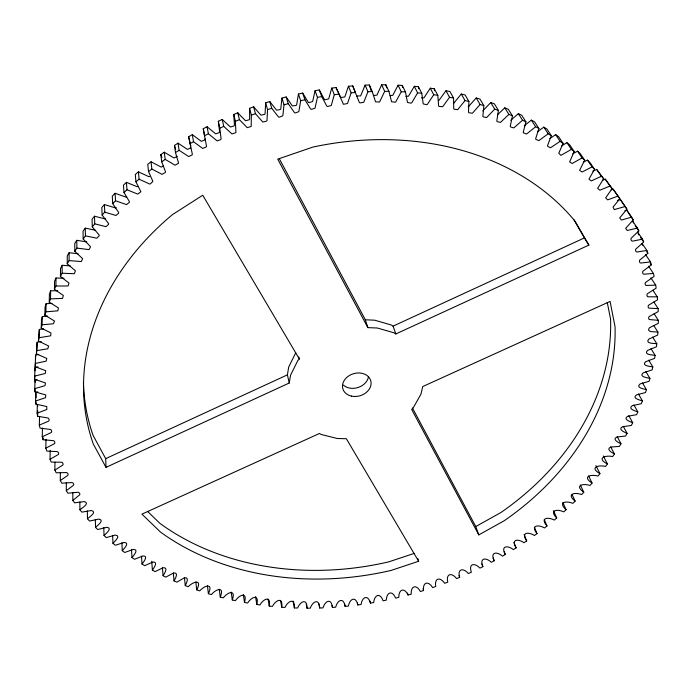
<?xml version="1.0" encoding="UTF-8"?>
<svg xmlns="http://www.w3.org/2000/svg" width="693" height="693" viewBox="0 0 693 693"><rect width="100%" height="100%" fill="white"/><g stroke="black" fill="none" stroke-linecap="round" stroke-linejoin="round"><path stroke-width="1.04" d="M534.346 527.191L537.014 533.61L534.398 535.507C528.387 531.548 520.608 532.397 526.706 540.912L524.021 542.732C518.147 538.461 510.646 539.241 516.12 547.877L513.374 549.61C507.631 545.019 500.407 545.763 505.284 554.504L502.468 556.141C496.881 551.221 489.925 551.975 494.196 560.767L491.32 562.309C485.906 557.051 479.201 557.848 482.882 566.666L479.954 568.121C474.722 562.508 468.26 563.392 471.37 572.201L468.39 573.561C463.348 567.593 457.103 568.589 459.658 577.364L456.626 578.62C451.819 572.288 445.755 573.432 447.765 582.137L444.698 583.307C440.142 576.602 434.225 577.919 435.724 586.538L432.623 587.595C428.335 580.526 422.539 582.042 423.536 590.54L420.4 591.501C416.415 584.06 410.698 585.784 411.226 594.144L408.056 595.001C404.409 587.196 398.726 589.137 398.804 597.349L395.608 598.111C392.325 589.934 386.633 592.108 386.296 600.155L383.082 600.805C380.188 592.281 374.454 594.672 373.709 602.538L370.478 603.083C368.018 594.222 362.188 596.838 361.062 604.513L357.822 604.954C355.821 595.755 349.861 598.587 348.38 606.072L345.131 606.401C343.615 596.898 337.491 599.913 335.672 607.207L332.423 607.423C331.419 597.626 325.095 600.814 322.964 607.908L319.716 608.021C319.256 597.955 312.699 601.29 310.265 608.185L307.025 608.194C307.138 597.877 300.32 601.316 297.6 608.03L294.369 607.926C295.079 597.392 287.985 600.909 284.988 607.44L281.765 607.215C283.091 596.5 275.701 600.051 272.436 606.41L269.239 606.072C271.197 595.2 263.505 598.752 259.979 604.937L256.8 604.487C259.407 593.494 251.412 596.994 247.626 603.014L244.482 602.46C247.739 591.372 239.44 594.776 235.395 600.658L232.285 599.982C236.218 588.842 227.625 592.117 223.311 597.851L220.253 597.054C224.853 585.906 215.982 588.989 211.4 594.594L208.385 593.684C213.661 582.553 204.539 585.412 199.679 590.886L196.708 589.873C202.668 578.794 193.312 581.384 188.158 586.737L185.256 585.602C186.556 583.159 189.683 576.689 184.26 577.867L176.88 582.137L174.03 580.89C175.424 578.516 179.045 572.071 173.501 573.033L165.844 577.096L163.072 575.727C164.536 573.432 168.668 567.039 163.002 567.766L155.093 571.604L152.391 570.122C153.915 567.905 158.567 561.581 152.789 562.066L144.638 565.67L142.013 564.085C143.59 561.936 148.761 555.708 142.897 555.942L134.503 559.294L131.965 557.596C133.593 555.526 139.284 549.419 133.333 549.402L124.714 552.494L122.271 550.684C123.934 548.674 130.145 542.732 124.134 542.437L115.298 545.252L112.95 543.338C114.648 541.389 121.37 535.637 115.307 535.057L106.272 537.595L104.037 535.568C105.752 533.679 112.985 528.144 106.895 527.269L97.67 529.513L95.539 527.382C97.289 525.545 105.007 520.27 98.908 519.092L89.51 521.032L87.491 518.788C89.267 517.004 97.462 512.006 91.372 510.524L81.809 512.136L79.92 509.805C81.722 508.056 90.376 503.369 84.312 501.576L74.61 502.858L72.852 500.424L79.556 494.923C80.639 494.187 78.889 491.926 77.755 492.255L67.923 493.199L66.303 490.67L73.371 485.351C74.498 484.667 72.886 482.285 71.717 482.588L61.781 483.177L60.3 480.561L67.723 475.433C68.902 474.8 67.429 472.314 66.233 472.574L56.202 472.799L54.868 470.097L62.639 465.185C63.86 464.613 62.535 462.014 61.313 462.231L51.213 462.092L50.035 459.294L58.151 454.617C59.399 454.106 58.238 451.403 56.991 451.585L46.838 451.056L45.816 448.189L54.262 443.763C55.544 443.303 54.556 440.514 53.274 440.644L43.096 439.726L42.238 436.781L51.005 432.623C52.313 432.224 51.499 429.348 50.199 429.435L40.012 428.118L39.328 425.104L48.389 421.231C49.723 420.885 49.099 417.948 47.774 417.974L37.604 416.242L37.101 413.167L46.821 409.494L46.734 406.531L35.897 404.14L35.577 401.004L45.582 397.661L45.79 394.958L34.91 391.822L34.771 388.643L45.036 385.654L45.409 382.926L34.65 379.331L34.702 376.1L45.21 373.484L45.747 370.738L35.144 366.675L35.395 363.418L46.119 361.183L46.821 358.428L36.4 353.898L36.842 350.615L47.765 348.778L48.64 346.024L38.427 341.025L39.077 337.725L50.684 335.819L50.944 332.943L41.242 328.101L42.091 324.783L53.326 323.796L54.539 321.067L44.854 315.142L45.903 311.833L57.84 310.836L58.437 307.926L49.255 302.2L50.511 298.891L62.561 298.38L63.34 295.469L54.452 289.302L55.916 286.018L68.053 285.992L69.014 283.082L60.456 276.49L62.11 273.233L74.307 273.709L75.442 270.807L67.238 263.808L67.247 255.916L69.092 252.72L78.092 253.759M66.303 490.67L66.311 482.813M60.3 480.561L60.352 472.721M62.11 273.233L62.171 265.289L70.166 265.878M60.456 276.49L60.516 268.537L62.171 265.289M54.868 470.097L54.964 462.283M55.916 286.018L56.02 278.006L64.007 278.257M54.452 289.302L54.574 281.271L56.02 278.006M34.936 370.859L34.996 367.645L38.002 366.883M50.035 459.294L50.182 450.537M654.097 313.712L658.35 320.331L658.298 323.336L649.497 327.746C645.512 332.701 655.457 331.601 657.917 332.068L657.7 335.065L648.821 339.12C644.629 343.832 654.383 343.252 656.834 343.763L656.462 346.743L647.539 350.441C643.156 354.911 652.676 354.833 655.136 355.396L654.599 358.359L645.651 361.703C641.103 365.913 650.363 366.328 652.823 366.944L652.139 369.88L643.173 372.877C638.478 376.827 647.453 377.711 649.921 378.387L649.09 381.297L640.124 383.939C635.308 387.621 643.97 388.964 646.448 389.709L645.469 392.576L636.52 394.871C631.6 398.293 639.925 400.069 642.411 400.875L641.285 403.716L632.38 405.665C627.373 408.818 635.334 410.992 637.829 411.885L636.572 414.674L627.719 416.294C622.643 419.178 630.232 421.742 632.718 422.721L631.332 425.459L622.557 426.741C617.42 429.365 624.627 432.285 627.113 433.35L625.597 436.044L616.9 436.988C611.728 439.362 618.537 442.61 621.006 443.78L619.369 446.413L610.776 447.037C605.587 449.151 611.988 452.702 614.431 453.976L612.673 456.548C605.327 455.006 596.049 458.151 607.406 463.938L605.535 466.441C598.371 464.648 589.111 467.42 599.939 473.648L597.964 476.082C590.973 474.029 581.774 476.463 592.065 483.09L589.977 485.464C583.151 483.151 574.055 485.256 583.783 492.255L581.6 494.559C574.921 491.987 565.982 493.797 575.121 501.143L572.842 503.361C566.302 500.528 557.544 502.079 566.094 509.727L563.73 511.876C557.328 508.766 548.778 510.083 556.722 518L554.27 520.071C547.998 516.692 539.691 517.81 547.02 525.97L544.49 527.953C538.348 524.289 530.301 525.251 537.014 533.61M50.511 298.891L50.667 290.809L57.614 290.748M45.816 448.189L45.998 439.457M49.255 302.2L49.42 294.101L50.667 290.809M45.903 311.833L46.102 303.681L52.01 303.387M43.096 439.726L43.139 437.794M44.854 315.142L45.054 306.973L46.102 303.681M42.238 436.781L42.455 428.092M42.091 324.783L42.325 316.571L47.687 316.086M39.328 425.104L39.57 416.45M41.242 328.101L41.485 319.863L42.325 316.571M39.077 337.725L39.328 329.444L43.564 328.889M37.101 413.167L37.361 404.565L37.699 406.609M37.604 416.242L37.769 410.862M36.842 350.615L37.119 342.273L41.285 341.554M35.577 401.004L35.854 392.446L37.76 391.805M35.897 404.14L35.967 402.001M36.105 397.713L35.854 392.446M38.427 341.025L39.328 329.444M34.65 379.331L34.996 367.645M35.144 366.675L35.672 355.015L38.747 354.366M34.771 388.643L35.057 380.136L37.015 379.556M34.91 391.822L35.014 388.626M36.4 353.898L37.119 342.273M453.724 103.248L461.287 94.031L465.15 94.976L468.91 101.516L468.494 112.223L468.97 112.76L472.392 113.262L480.084 104.522L483.87 105.639L482.856 116.32L483.298 116.883L486.651 117.533L494.724 109.139L498.388 110.43L496.786 121.05L497.193 121.63L500.459 122.427L508.887 114.406L512.43 115.852L510.247 126.386L510.62 126.984L513.782 127.919L522.539 120.279L525.944 121.881L523.206 132.302L523.536 132.917L526.602 133.992L535.646 126.75L538.911 128.5L535.637 138.773L535.923 139.397L538.877 140.61L548.18 133.775L551.29 135.663L547.496 145.781L547.747 146.414L550.588 147.748L560.117 141.337L563.071 143.356L558.775 153.283L560.958 155.345L571.422 149.393L574.211 151.533L569.611 161.911L572.201 163.479L582.085 157.926L584.71 160.178L579.608 170.331L582.068 172.003L592.082 166.892L594.533 169.257L588.963 179.158L591.276 180.934L601.403 176.265L603.672 178.725L597.652 188.366L599.835 190.237L610.031 186.01L612.118 188.565L605.673 197.921L607.709 199.879L617.948 196.102L619.863 198.726L613.045 207.12L614.284 209.607L625.164 206.488L626.896 209.191L619.681 217.94L621.422 220.053L631.661 217.152L633.211 219.924L625.649 228.344L627.243 230.518L637.447 228.058L638.816 230.882L631.366 238.063C630.249 238.799 631.453 241.58 632.744 241.103L642.515 239.172L643.702 242.048L636.001 248.9C634.866 249.575 635.871 252.399 637.188 251.983L646.872 250.468L647.868 253.378L639.942 259.892C638.807 260.516 639.613 263.375 640.938 263.019L650.51 261.911L651.333 264.856L643.208 271.032C642.056 271.587 642.68 274.48 644.005 274.185L653.456 273.466L654.097 276.438L645.789 282.268C644.637 282.779 645.062 285.681 646.396 285.455L655.699 285.118L656.158 288.106L647.695 293.581C646.552 294.04 646.786 296.942 648.12 296.786L657.259 296.829L657.544 299.826L648.943 304.955C647.799 305.362 647.851 308.255 649.176 308.168L658.133 308.576L658.255 311.581L649.54 316.346C648.397 316.718 648.276 319.577 649.592 319.568L658.35 320.331M336.018 87.552L343.425 104.271L347.488 103.552L351.152 92.845L355.457 92.49L352.711 85.906L348.44 86.253L344.828 96.89L340.809 97.6L336.018 87.552L331.739 88.098L328.716 98.848L325.13 99.783L324.385 99.497L319.317 89.951L315.055 90.688L312.638 101.525L309.087 102.607L308.324 102.365L302.685 93.087L298.44 94.014L296.639 104.912L296.024 105.457L292.351 105.934L286.157 96.959L281.947 98.068L280.769 108.992L280.18 109.555L276.533 110.204L269.794 101.55L265.644 102.833L265.081 113.747L264.527 114.345L260.906 115.151L253.655 106.843L249.567 108.307L249.636 119.179L249.116 119.794L245.53 120.755L237.786 112.82L233.775 114.458L234.477 125.26L233.991 125.901L230.457 127.01L222.236 119.473L218.321 121.275L219.646 131.973L219.196 132.623L215.722 133.888L207.068 126.758L203.248 128.725L206.523 146.362L206.107 147.029L202.668 148.441L193.52 141.718L192.316 134.667L188.617 136.781L192.368 154.314L191.987 154.998L188.635 156.549L179.097 150.277L178.04 143.156L174.463 145.426L175.485 152.564L178.612 163.21L175.086 165.203L165.194 159.399L164.267 152.209L160.837 154.608L161.729 161.816L165.514 171.855L165.211 172.557L162.067 174.367L151.854 169.04L151.057 161.781L147.765 164.31L148.527 171.587L152.893 181.375L150.424 183.862L149.601 184.017L139.102 179.175L138.427 171.838L148.83 176.663L149.645 176.507M265.644 102.833L267.559 109.615L266.987 120.599L266.424 121.197L262.768 122.011L255.448 113.661L253.655 106.843M35.43 358.255L35.672 355.015M281.947 98.068L284.026 104.799L282.822 115.792L279.348 117.186L278.543 117.013L271.751 108.316L269.794 101.55M289.25 383.012L290.558 375.173L297.678 360.819L299.315 358.965L202.737 195.235L172.488 214.605A269.759 214.839 -16.4 0 0 93.312 444.092L106.012 467.351L289.25 383.012L287.413 374.852L288.695 367.047L295.746 352.763M298.44 94.014L300.675 100.702L298.839 111.668L295.305 112.924L294.516 112.708L288.271 103.681L286.157 96.959M315.055 90.688L317.446 97.341L314.994 108.255L311.408 109.347L310.637 109.104L304.955 99.766L302.685 93.087M331.739 88.098L334.295 94.716L331.228 105.544L327.607 106.479L326.853 106.202L321.751 96.596L319.317 89.951M405.864 96.396L408.506 96.197L414.31 86.33L417.619 92.862L411.755 102.798L410.992 103.136L407.51 102.486L405.466 91.961L402.261 85.421L398.085 85.204L401.256 91.745L395.573 102.192L391.614 101.793L388.938 91.389L385.888 84.841L381.67 84.806L384.684 91.363L379.556 102.027L375.545 101.819L372.254 91.563L369.352 84.996L365.098 85.161L360.611 95.946L356.592 95.911M365.098 85.161L367.966 91.727L363.721 102.287L360.065 102.902L359.364 102.555L352.711 85.906M381.67 84.806L376.923 95.114L373.302 95.565M398.085 85.204L392.801 95.305L390.15 95.617M67.238 263.808L69.109 260.585L69.092 252.72M86.764 241.909L76.802 240.315L74.757 243.468L74.818 251.282L82.632 258.697L81.315 261.573L69.109 260.585M74.818 251.282L76.88 248.111L76.802 240.315M468.91 101.516L465.012 100.563L457.735 109.633L454.253 109.286L453.733 108.775L453.543 98.059L449.549 97.289L442.714 106.67L439.171 106.479L438.617 105.986L437.811 95.313L434.32 88.782L430.284 88.193L423.995 97.791L421.361 97.869M430.284 88.193L433.74 94.716L427.373 104.383L426.593 104.695L423.198 103.889L421.768 93.269L418.425 86.738L414.31 86.33M95.166 230.154L85.265 228.136L83.03 231.228L83.169 238.964L90.566 246.769L89.076 249.619L76.88 248.111M83.169 238.964L85.43 235.845L85.265 228.136M453.543 98.059L449.913 91.528L445.954 90.757L439.197 100.078L438.426 100.346M105.665 219.049L94.482 216.207L92.056 219.231L92.282 226.888L99.229 235.074L99.186 235.776L96.829 238.193L85.43 235.845M92.282 226.888L94.733 223.839L94.482 216.207M482.77 110.915L490.757 102.581L494.395 103.863L498.388 110.43M483.87 105.639L479.989 99.09L476.238 97.973L468.251 106.852M116.242 207.666L115.471 207.909L104.426 204.574L101.819 207.519L102.14 215.099L108.619 223.64L108.532 224.359L106.02 226.689L94.733 223.839M102.14 215.099L104.773 212.127L104.426 204.574M126.741 196.89L125.953 197.115L115.09 193.269L112.292 196.128L112.716 203.629L118.702 212.517L118.572 213.236L115.922 215.48L104.773 212.127M112.716 203.629L115.532 200.753L115.09 193.269M497.479 114.778L504.807 107.822L508.315 109.269L512.43 115.852M137.881 186.495L137.084 186.686L126.429 182.346L123.467 185.109L123.995 192.533L129.461 201.741L129.288 202.46L126.498 204.608L115.532 200.753M123.995 192.533L126.984 189.761L126.429 182.346M510.741 120.305L518.347 113.678L521.734 115.272L525.944 121.881M138.427 171.838L135.3 174.489L135.941 181.835L140.87 191.736L137.734 194.109L126.984 189.761M135.941 181.835L139.102 179.175M524.289 125.771L531.358 120.123L534.598 121.864L538.911 128.5M148.527 171.587L151.854 169.04M537.344 131.852L543.806 127.122L546.898 129.002L551.29 135.663M163.531 165.852L161.174 167.091L151.057 161.781M161.729 161.816L165.194 159.399M549.861 138.531L555.656 134.65L558.593 136.66L563.071 143.356M177.295 156.315L174.073 157.987L164.267 152.209M175.485 152.564L179.097 150.277M561.824 145.781L566.891 142.68L569.663 144.802L574.211 151.533M190.809 147.86L187.491 149.402L178.04 143.156M189.778 143.858L193.52 141.718M572.756 153.811L577.486 151.169L580.084 153.413L584.71 160.178M478.794 534.883L411.668 409.442L413.314 407.709L420.963 394.109L422.765 386.529L610.083 301.42L615.029 326.68A269.759 214.839 -16.4 0 1 504.114 520.807L478.794 534.883L475.762 526.541L500.883 512.534A267.507 214.068 -16.4 0 0 610.568 319.17L607.259 302.391M218.321 121.275L219.768 128.222L221.11 138.981L220.651 139.639L217.143 140.904L208.411 133.749L204.556 135.733L203.248 128.725M583.593 162.041L587.421 160.1L589.856 162.448L594.533 169.257M219.768 128.222L223.726 126.395L232.016 133.974L235.923 132.588L235.377 121.344L233.775 114.458M106.012 467.351L105.7 458.645L287.413 374.852M279.322 158.74L365.341 319.785L374.757 320.201L391.095 324.93L393.078 326.134L584.416 237.907L588.868 245.105L395.833 333.957L393.832 332.744L377.373 328.023L367.879 327.616L277.728 159.139L312.915 147.072A269.759 214.839 -16.4 0 1 574.956 221.093L588.868 245.105M592.818 171.206L596.682 169.43L603.672 178.725M602.338 180.336L605.266 179.132L612.118 188.565M235.377 121.344L239.423 119.69L247.236 127.668L251.212 126.455L251.325 115.133L249.567 108.307M611.191 189.891L613.149 189.172L619.863 198.726M251.325 115.133L255.448 113.661M414.05 553.447L388.712 561.867A267.507 214.068 -16.4 0 1 159.797 523.267L147.488 511.321M418.65 561.269L391.077 570.426A269.759 214.839 -16.4 0 1 160.516 532.085L141.918 514.145L319.43 433.489L321.413 434.546L337.344 438.513L346.361 438.721L418.65 561.269L417.792 558.437M617.394 200.468L620.33 199.523L625.164 206.488M267.559 109.615L271.751 108.316M624.852 210.681L626.81 210.135L631.661 217.152M284.026 104.799L288.271 103.681M300.675 100.702L304.955 99.766M317.446 97.341L321.751 96.596M334.295 94.716L338.608 94.17M367.966 91.727L372.254 91.563M384.684 91.363L388.938 91.389M401.256 91.745L405.466 91.961M417.619 92.862L421.768 93.269M433.74 94.716L437.811 95.313M192.316 134.667L201.386 141.355L204.79 139.951L205.093 138.912M613.149 189.172L617.948 196.102M626.896 209.191L620.33 199.523M605.266 179.132L610.031 186.01M628.352 212.898L633.211 219.924M637.447 228.058L632.57 220.998L633.48 222.869M596.682 169.43L601.403 176.265M635.152 225.58L638.816 230.882M637.629 232.06L642.515 239.172M587.421 160.1L592.082 166.892M640.644 237.595L643.087 241.155M646.872 250.468L641.978 243.312L642.645 245.244M646.786 251.784L647.868 253.378M577.486 151.169L582.085 157.926M645.625 254.703L650.51 261.911M650.251 263.253L651.333 264.856M566.891 142.68L571.422 149.393M648.579 266.216L653.456 273.466M555.656 134.65L560.117 141.337M650.831 277.815L655.699 285.118M652.945 290.298L657.259 296.829M543.806 127.122L548.18 133.775M653.854 302.001L658.133 308.576M531.358 120.123L535.646 126.75M653.69 325.407L657.917 332.068M518.347 113.678L522.539 120.279M652.641 337.067L656.834 343.763M504.807 107.822L508.887 114.406M650.987 348.666L655.136 355.396M648.717 360.169L652.823 366.944M490.757 102.581L494.724 109.139M645.859 371.578L649.921 378.387M476.238 97.973L480.084 104.522M642.428 382.857L646.448 389.709M573.752 219.508L584.416 237.907M638.444 393.988L642.411 400.875M461.287 94.031L465.012 100.563M633.913 404.963L637.829 411.885M626.81 210.135L627.832 211.971M628.863 415.757L632.718 422.721M445.954 90.757L449.549 97.289M623.31 426.36L627.113 433.35M105.7 458.645L93.096 435.447A267.507 214.068 -16.4 0 1 83.446 382.501M412.448 407.995L475.762 526.541M617.272 436.746L621.006 443.78M610.758 446.916L614.431 453.976M603.343 455.959L607.406 463.938M595.954 465.627L599.939 473.648M588.591 475.926L592.065 483.09M580.379 485.065L583.783 492.255M572.201 494.819L575.121 501.143M562.829 502.477L566.094 509.727M553.534 510.724L556.722 518M544.291 519.577L547.02 525.97M638.019 233.021L638.807 234.927M348.44 86.253L351.152 92.845M524.107 534.468L526.706 540.912M513.955 542.342L516.12 547.877M504.227 551.715L505.284 554.504M160.837 154.608L161.911 157.502M493.165 557.969L494.196 560.767M481.886 563.868L482.882 566.666M393.078 326.134L395.833 333.957M459.026 575.485L459.658 577.364M369.352 84.996L371.266 90.878M365.341 319.785L367.879 327.616M174.463 145.426L175.667 149.359M422.973 588.643L423.536 590.54M407.51 593.104L408.056 595.001M385.888 84.841L386.668 87.829M369.993 601.169L370.478 603.083M298.83 356.956L299.315 358.965M188.617 136.781L190.809 145.807M357.354 603.031L357.822 604.954M237.786 112.82L239.423 119.69M344.464 603.508L345.131 606.401M331.999 605.491L332.423 607.423M222.236 119.473L223.726 126.395M318.901 604.14L319.716 608.021M402.261 85.421L402.659 87.439M306.254 604.296L307.025 608.194M207.068 126.758L208.411 133.749M293.087 601.091L294.369 607.926M280.552 600.372L281.765 607.215M268.087 599.22L269.239 606.072M255.57 596.638L256.8 604.487M243.321 594.594L244.482 602.46M418.425 86.738L418.702 88.773M231.211 592.099L232.285 599.982M219.239 589.163L220.253 597.054M207.45 585.784L208.385 593.684M195.85 581.955L196.708 589.873M184.468 577.685L185.256 585.602M173.319 572.964L174.03 580.89M434.32 88.782L434.485 90.826M162.422 567.801L163.072 575.727M151.741 561.2L152.391 570.122M141.511 556.141L142.013 564.085M131.523 549.662L131.965 557.596M121.899 542.749L122.271 550.684M35.057 380.136L35.144 382.241M112.638 535.403L112.95 543.338M103.777 527.642L104.037 535.568M95.348 519.464L95.539 527.382M87.353 510.888L87.491 518.788M79.834 501.914L79.92 509.805M72.817 492.55L72.852 500.424M368.511 376.594A14.423 11.452 -16.4 0 1 358.316 387.422A14.423 11.452 -16.4 0 1 343.338 385.074M351.42 396.101A14.536 11.495 -16.4 0 0 370.963 381.609A14.536 11.495 -16.4 0 0 347.964 376.455A14.536 11.495 -16.4 0 0 351.42 396.101"/></g></svg>
